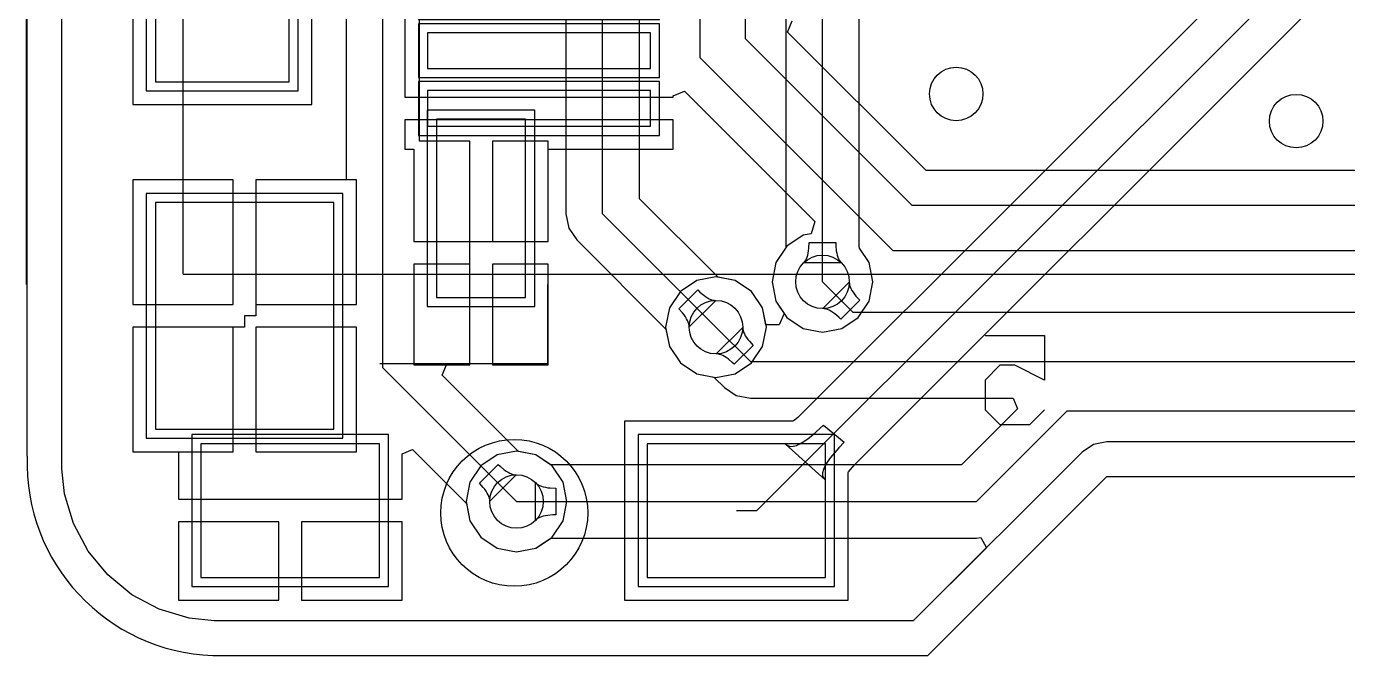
# Model space of a CAD drawing. Header units: millimetres. Extents: x 54.7 to 132.3, y 69.9 to 97.5.
# Drawn here: x 58.13 to 72.94, y 69.9 to 76.96 of the extents above; entities that cross this region are included whole.
import ezdxf

# ---------------------------------------------------------------- set-up
doc = ezdxf.new("R2010")
doc.units = ezdxf.units.MM
for name, color, linetype in [('BottomLayer', 5, 'Continuous'), ('BottomOverlay', 54, 'Continuous'), ('BottomPaste', 16, 'Continuous'), ('BottomSolder', 6, 'Continuous'), ('KeepOutLayer', 6, 'Continuous'), ('MultiLayer', 9, 'Continuous'), ('TopLayer', 1, 'Continuous'), ('TopOverlay', 2, 'Continuous'), ('TopPaste', 8, 'Continuous'), ('TopSolder', 216, 'Continuous')]:
    doc.layers.add(name, color=color, linetype=linetype)

# ---------------------------------------------------------------- blocks, each defined once
blk = doc.blocks.new('MICROUSB_5S_7')
at = {"layer": 'BottomLayer'}
for p, q in [((0.065, 3.65), (-2.475, 3.65)), ((-2.475, 3.65), (-2.475, 1.65)), ((0.065, 1.65), (0.065, 3.65)), ((7.315, 3.65), (4.775, 3.65)), ((4.775, 3.65), (4.775, 1.65)), ((7.315, 1.65), (7.315, 3.65)), ((-2.475, 1.65), (0.065, 1.65)), ((4.775, 1.65), (7.315, 1.65)), ((1, 0.5), (-1, 0.5)), ((-1, 0.5), (-1, -0.5)), ((1, -0.5), (1, 0.5)), ((5.85, 0.5), (3.85, 0.5)), ((3.85, 0.5), (3.85, -0.5)), ((5.85, -0.5), (5.85, 0.5)), ((-1, -0.5), (1, -0.5)), ((3.85, -0.5), (5.85, -0.5))]:
    blk.add_line(p, q, dxfattribs=at)
at = {"layer": 'BottomSolder'}
for p, q in [((0.167, 3.752), (-2.576, 3.752)), ((-2.576, 3.752), (-2.576, 1.548)), ((0.167, 1.548), (0.167, 3.752)), ((7.417, 3.752), (4.674, 3.752)), ((4.674, 3.752), (4.674, 1.548)), ((7.417, 1.548), (7.417, 3.752)), ((-2.576, 1.548), (0.167, 1.548)), ((4.674, 1.548), (7.417, 1.548)), ((1.102, 0.602), (-1.102, 0.602)), ((-1.102, 0.602), (-1.102, -0.602)), ((1.102, -0.602), (1.102, 0.602)), ((5.952, 0.602), (3.748, 0.602)), ((3.748, 0.602), (3.748, -0.602)), ((5.952, -0.602), (5.952, 0.602)), ((-1.102, -0.602), (1.102, -0.602)), ((3.748, -0.602), (5.952, -0.602))]:
    blk.add_line(p, q, dxfattribs=at)
at = {"layer": 'MultiLayer'}
for p, q in [((0.065, 3.65), (-2.475, 3.65)), ((-2.475, 3.65), (-2.475, 1.65)), ((0.065, 1.65), (0.065, 3.65)), ((7.315, 3.65), (4.775, 3.65)), ((4.775, 3.65), (4.775, 1.65)), ((7.315, 1.65), (7.315, 3.65)), ((-2.475, 1.65), (0.065, 1.65)), ((4.775, 1.65), (7.315, 1.65)), ((1, 0.5), (-1, 0.5)), ((-1, 0.5), (-1, -0.5)), ((1, -0.5), (1, 0.5)), ((5.85, 0.5), (3.85, 0.5)), ((3.85, 0.5), (3.85, -0.5)), ((5.85, -0.5), (5.85, 0.5)), ((-1, -0.5), (1, -0.5)), ((3.85, -0.5), (5.85, -0.5))]:
    blk.add_line(p, q, dxfattribs=at)
at = {"layer": 'TopLayer'}
for p, q in [((0.065, 3.65), (-2.475, 3.65)), ((-2.475, 3.65), (-2.475, 1.65)), ((0.065, 1.65), (0.065, 3.65)), ((1.421, 3.65), (1.421, 2.15)), ((3.421, 3.65), (1.421, 3.65)), ((3.421, 2.15), (3.421, 3.65)), ((7.315, 3.65), (4.775, 3.65)), ((4.775, 3.65), (4.775, 1.65)), ((7.315, 1.65), (7.315, 3.65)), ((1.421, 2.15), (3.421, 2.15)), ((-2.475, 1.65), (0.065, 1.65)), ((4.775, 1.65), (7.315, 1.65)), ((0.921, 0.6), (0.921, -1.9)), ((1.321, 0.6), (0.921, 0.6)), ((1.321, -1.9), (1.321, 0.6)), ((1.571, 0.6), (1.571, -1.9)), ((1.971, 0.6), (1.571, 0.6)), ((1.971, -1.9), (1.971, 0.6)), ((2.221, 0.6), (2.221, -1.9)), ((2.621, 0.6), (2.221, 0.6)), ((2.621, -1.9), (2.621, 0.6)), ((2.871, 0.6), (2.871, -1.9)), ((3.271, 0.6), (2.871, 0.6)), ((3.271, -1.9), (3.271, 0.6)), ((3.521, 0.6), (3.521, -1.9)), ((3.921, 0.6), (3.521, 0.6)), ((3.921, -1.9), (3.921, 0.6)), ((1, 0.5), (-1, 0.5)), ((-1, 0.5), (-1, -0.5)), ((1, -0.5), (1, 0.5)), ((5.85, 0.5), (3.85, 0.5)), ((3.85, 0.5), (3.85, -0.5)), ((5.85, -0.5), (5.85, 0.5)), ((-1, -0.5), (1, -0.5)), ((3.85, -0.5), (5.85, -0.5)), ((0.921, -1.9), (1.321, -1.9)), ((1.571, -1.9), (1.971, -1.9)), ((2.221, -1.9), (2.621, -1.9)), ((2.871, -1.9), (3.271, -1.9)), ((3.521, -1.9), (3.921, -1.9))]:
    blk.add_line(p, q, dxfattribs=at)
at = {"layer": 'TopOverlay'}
for p, q in [((-0.852, 5.095), (5.498, 5.095)), ((-1.741, 1.133), (-1.741, -0.747)), ((6.641, 1.133), (6.641, -0.747)), ((-1.741, -0.747), (-0.852, -0.747)), ((5.625, -0.747), (6.641, -0.747))]:
    blk.add_line(p, q, dxfattribs=at)
at = {"layer": 'TopPaste'}
for p, q in [((1.421, 3.65), (1.421, 2.15)), ((3.421, 3.65), (1.421, 3.65)), ((3.421, 2.15), (3.421, 3.65)), ((1.421, 2.15), (3.421, 2.15)), ((0.921, 0.6), (0.921, -1.9)), ((1.321, 0.6), (0.921, 0.6)), ((1.321, -1.9), (1.321, 0.6)), ((1.571, 0.6), (1.571, -1.9)), ((1.971, 0.6), (1.571, 0.6)), ((1.971, -1.9), (1.971, 0.6)), ((2.221, 0.6), (2.221, -1.9)), ((2.621, 0.6), (2.221, 0.6)), ((2.621, -1.9), (2.621, 0.6)), ((2.871, 0.6), (2.871, -1.9)), ((3.271, 0.6), (2.871, 0.6)), ((3.271, -1.9), (3.271, 0.6)), ((3.521, 0.6), (3.521, -1.9)), ((3.921, 0.6), (3.521, 0.6)), ((3.921, -1.9), (3.921, 0.6)), ((0.921, -1.9), (1.321, -1.9)), ((1.571, -1.9), (1.971, -1.9)), ((2.221, -1.9), (2.621, -1.9)), ((2.871, -1.9), (3.271, -1.9)), ((3.521, -1.9), (3.921, -1.9))]:
    blk.add_line(p, q, dxfattribs=at)
at = {"layer": 'TopSolder'}
for p, q in [((0.167, 3.752), (-2.576, 3.752)), ((-2.576, 3.752), (-2.576, 1.548)), ((0.167, 1.548), (0.167, 3.752)), ((1.319, 3.752), (1.319, 2.048)), ((3.522, 3.752), (1.319, 3.752)), ((3.522, 2.048), (3.522, 3.752)), ((7.417, 3.752), (4.674, 3.752)), ((4.674, 3.752), (4.674, 1.548)), ((7.417, 1.548), (7.417, 3.752)), ((1.319, 2.048), (3.522, 2.048)), ((-2.576, 1.548), (0.167, 1.548)), ((4.674, 1.548), (7.417, 1.548)), ((1.102, 0.602), (-1.102, 0.602)), ((-1.102, 0.602), (-1.102, -0.602)), ((0.819, 0.702), (0.819, -2.002)), ((1.422, 0.702), (0.819, 0.702)), ((1.102, -0.602), (1.102, 0.602)), ((1.422, -2.002), (1.422, 0.702)), ((1.469, 0.702), (1.469, -2.002)), ((2.072, 0.702), (1.469, 0.702)), ((2.072, -2.002), (2.072, 0.702)), ((2.119, 0.702), (2.119, -2.002)), ((2.722, 0.702), (2.119, 0.702)), ((2.722, -2.002), (2.722, 0.702)), ((2.769, 0.702), (2.769, -2.002)), ((3.372, 0.702), (2.769, 0.702)), ((3.372, -2.002), (3.372, 0.702)), ((3.419, 0.702), (3.419, -2.002)), ((4.022, 0.702), (3.419, 0.702)), ((5.952, 0.602), (3.748, 0.602)), ((3.748, 0.602), (3.748, -0.602)), ((4.022, -2.002), (4.022, 0.702)), ((5.952, -0.602), (5.952, 0.602)), ((-1.102, -0.602), (1.102, -0.602)), ((3.748, -0.602), (5.952, -0.602)), ((0.819, -2.002), (1.422, -2.002)), ((1.469, -2.002), (2.072, -2.002)), ((2.119, -2.002), (2.722, -2.002)), ((2.769, -2.002), (3.372, -2.002)), ((3.419, -2.002), (4.022, -2.002))]:
    blk.add_line(p, q, dxfattribs=at)
blk = doc.blocks.new('SSH1106_B_12')
at = {"layer": 'BottomOverlay'}
for q in [(2.762, -2.134), (37.362, -25.381)]:
    blk.add_line((37.362, -2.134), q, dxfattribs=at)
blk = doc.blocks.new('_______B_13')
at = {"layer": 'BottomLayer'}
for p, q in [((-0.699, 3.562), (-0.699, 1.562)), ((0.801, 3.562), (-0.699, 3.562)), ((0.801, 1.562), (0.801, 3.562)), ((-0.699, 1.562), (0.801, 1.562)), ((-0.699, -1.438), (-0.699, -3.438)), ((0.801, -1.438), (-0.699, -1.438)), ((0.801, -3.438), (0.801, -1.438)), ((-0.699, -3.438), (0.801, -3.438))]:
    blk.add_line(p, q, dxfattribs=at)
at = {"layer": 'BottomOverlay'}
blk.add_circle((0.025, 0.051), 0.824, dxfattribs=at)
at = {"layer": 'BottomPaste'}
for p, q in [((-0.699, 3.562), (-0.699, 1.562)), ((0.801, 3.562), (-0.699, 3.562)), ((0.801, 1.562), (0.801, 3.562)), ((-0.699, 1.562), (0.801, 1.562)), ((-0.699, -1.438), (-0.699, -3.438)), ((0.801, -1.438), (-0.699, -1.438)), ((0.801, -3.438), (0.801, -1.438)), ((-0.699, -3.438), (0.801, -3.438))]:
    blk.add_line(p, q, dxfattribs=at)
at = {"layer": 'BottomSolder'}
for p, q in [((-0.801, 3.663), (-0.801, 1.46)), ((0.902, 3.663), (-0.801, 3.663)), ((0.902, 1.46), (0.902, 3.663)), ((-0.801, 1.46), (0.902, 1.46)), ((-0.801, -1.337), (-0.801, -3.54)), ((0.902, -1.337), (-0.801, -1.337)), ((0.902, -3.54), (0.902, -1.337)), ((-0.801, -3.54), (0.902, -3.54))]:
    blk.add_line(p, q, dxfattribs=at)

msp = doc.modelspace()

# ---------------------------------------------------------------- linework, layer by layer
at = {"layer": 'BottomLayer'}
for p, q in [((67.056, 74.092), (67.056, 86.817)), ((67.468, 74.482), (67.468, 86.529)), ((66.644, 86.425), (66.644, 74.478)), ((58.53, 72.257), (58.53, 85.573)), ((64.592, 74.854), (64.592, 83.871)), ((64.18, 83.7), (64.18, 74.854)), ((62.128, 73.127), (62.128, 81.966)), ((65.004, 75.024), (65.004, 80.194)), ((61.716, 79.437), (61.716, 75.235)), ((62.54, 75.67), (62.54, 79.012)), ((71.775, 77.564), (66.828, 72.618)), ((66.319, 71.526), (72.187, 77.394)), ((67.418, 72.042), (72.478, 77.103)), ((63.102, 75.67), (62.54, 75.67)), ((63.102, 74.416), (63.102, 75.67)), ((63.983, 75.67), (63.356, 75.67)), ((63.356, 75.67), (63.356, 74.543)), ((63.983, 74.543), (63.983, 75.67)), ((60.452, 75.235), (59.325, 75.235)), ((59.325, 75.235), (59.325, 73.838)), ((60.452, 73.838), (60.452, 75.235)), ((61.716, 75.235), (60.706, 75.235)), ((60.706, 75.235), (60.706, 73.711)), ((65.878, 74.151), (65.004, 75.024)), ((64.18, 74.854), (64.212, 74.696)), ((64.592, 74.854), (65.862, 73.584)), ((64.212, 74.696), (64.301, 74.563)), ((63.356, 74.543), (63.983, 74.543)), ((64.301, 74.563), (65.298, 73.566)), ((66.904, 74.469), (66.906, 74.532)), ((66.906, 74.532), (67.206, 74.532)), ((67.206, 74.532), (67.207, 74.499)), ((67.207, 74.499), (67.211, 74.441)), ((63.102, 73.162), (63.102, 74.416)), ((66.643, 74.471), (66.534, 74.308)), ((66.644, 74.476), (66.643, 74.471)), ((66.644, 74.478), (66.644, 74.476)), ((66.868, 74.334), (66.877, 74.351)), ((66.877, 74.351), (66.884, 74.37)), ((66.884, 74.37), (66.891, 74.392)), ((66.891, 74.392), (66.896, 74.415)), ((66.896, 74.415), (66.901, 74.441)), ((66.901, 74.441), (66.904, 74.469)), ((67.211, 74.441), (67.216, 74.415)), ((67.216, 74.415), (67.221, 74.392)), ((67.221, 74.392), (67.228, 74.37)), ((67.228, 74.37), (67.235, 74.351)), ((67.235, 74.351), (67.244, 74.334)), ((67.469, 74.473), (67.468, 74.482)), ((67.469, 74.471), (67.469, 74.473)), ((67.578, 74.308), (67.469, 74.471)), ((63.983, 74.289), (63.356, 74.289)), ((63.356, 74.289), (63.356, 73.162)), ((63.983, 73.162), (63.983, 74.289)), ((66.534, 74.308), (66.491, 74.092)), ((66.846, 74.306), (66.857, 74.319)), ((67.266, 74.306), (66.846, 74.306)), ((66.857, 74.319), (66.868, 74.334)), ((67.244, 74.334), (67.255, 74.319)), ((67.255, 74.319), (67.266, 74.306)), ((67.621, 74.092), (67.578, 74.308)), ((65.885, 74.145), (65.878, 74.151)), ((65.886, 74.144), (65.885, 74.145)), ((66.078, 74.106), (65.886, 74.144)), ((66.262, 73.983), (66.078, 74.106)), ((66.491, 74.092), (66.534, 73.876)), ((67.578, 73.876), (67.621, 74.092)), ((65.445, 73.789), (65.657, 74.001)), ((65.657, 74.001), (65.681, 73.978)), ((65.681, 73.978), (65.725, 73.941)), ((65.725, 73.941), (65.746, 73.926)), ((65.746, 73.926), (65.767, 73.913)), ((65.767, 73.913), (65.787, 73.902)), ((65.787, 73.902), (65.806, 73.894)), ((65.806, 73.894), (65.824, 73.888)), ((66.384, 73.8), (66.262, 73.983)), ((59.325, 73.838), (60.452, 73.838)), ((65.488, 73.743), (65.445, 73.789)), ((65.505, 73.721), (65.488, 73.743)), ((65.859, 73.884), (65.562, 73.587)), ((65.824, 73.888), (65.842, 73.885)), ((65.842, 73.885), (65.859, 73.884)), ((66.427, 73.584), (66.384, 73.8)), ((66.534, 73.876), (66.657, 73.692)), ((67.455, 73.692), (67.578, 73.876)), ((60.706, 73.711), (60.579, 73.711)), ((60.579, 73.711), (60.579, 73.584)), ((65.52, 73.7), (65.505, 73.721)), ((65.533, 73.679), (65.52, 73.7)), ((65.544, 73.659), (65.533, 73.679)), ((65.552, 73.64), (65.544, 73.659)), ((65.558, 73.622), (65.552, 73.64)), ((65.561, 73.604), (65.558, 73.622)), ((65.562, 73.587), (65.561, 73.604)), ((66.657, 73.692), (66.84, 73.57)), ((67.272, 73.57), (67.455, 73.692)), ((60.579, 73.584), (59.325, 73.584)), ((59.325, 73.584), (59.325, 72.187)), ((65.298, 73.566), (65.299, 73.564)), ((65.299, 73.564), (65.302, 73.56)), ((65.302, 73.56), (65.34, 73.368)), ((66.384, 73.368), (66.427, 73.584)), ((66.84, 73.57), (67.056, 73.527)), ((67.056, 73.527), (67.272, 73.57)), ((65.34, 73.368), (65.463, 73.184)), ((66.262, 73.184), (66.384, 73.368)), ((62.793, 73.044), (62.842, 73.162)), ((62.842, 73.162), (63.102, 73.162)), ((63.356, 73.162), (63.983, 73.162)), ((65.463, 73.184), (65.646, 73.062)), ((66.078, 73.062), (66.262, 73.184)), ((62.128, 73.127), (63.627, 71.628)), ((63.643, 72.195), (62.793, 73.044)), ((65.646, 73.062), (65.862, 73.019)), ((65.862, 73.019), (66.078, 73.062)), ((66.779, 72.572), (66.741, 72.541)), ((66.828, 72.618), (66.779, 72.572)), ((66.725, 72.53), (64.837, 72.53)), ((64.837, 72.53), (64.837, 70.522)), ((66.741, 72.541), (66.725, 72.53)), ((66.949, 72.376), (67.066, 72.485)), ((67.066, 72.485), (67.3, 72.295)), ((67.085, 71.87), (66.642, 72.27)), ((66.642, 72.27), (66.666, 72.255)), ((66.763, 72.257), (66.803, 72.274)), ((66.803, 72.274), (66.848, 72.3)), ((66.848, 72.3), (66.896, 72.334)), ((66.896, 72.334), (66.949, 72.376)), ((67.3, 72.295), (67.239, 72.232)), ((70.094, 72.266), (69.968, 72.182)), ((70.242, 72.296), (70.094, 72.266)), ((78.549, 72.296), (70.242, 72.296)), ((58.53, 72.248), (58.53, 72.257)), ((58.532, 72.121), (58.53, 72.248)), ((58.532, 71.996), (58.532, 72.121)), ((59.325, 72.187), (59.837, 72.187)), ((59.837, 72.187), (59.837, 71.653)), ((62.345, 72.162), (62.462, 72.21)), ((62.345, 71.653), (62.345, 72.162)), ((62.462, 72.21), (63.063, 71.61)), ((63.649, 72.189), (63.643, 72.195)), ((63.651, 72.188), (63.649, 72.189)), ((63.843, 72.15), (63.651, 72.188)), ((64.026, 72.027), (63.843, 72.15)), ((66.666, 72.255), (66.694, 72.247)), ((66.694, 72.247), (66.726, 72.248)), ((66.726, 72.248), (66.763, 72.257)), ((67.144, 72.12), (67.109, 72.071)), ((67.239, 72.232), (67.144, 72.12)), ((69.968, 72.182), (68.074, 70.289)), ((58.56, 71.713), (58.532, 71.996)), ((63.21, 71.833), (63.422, 72.045)), ((63.422, 72.045), (63.445, 72.023)), ((63.445, 72.023), (63.49, 71.985)), ((63.49, 71.985), (63.511, 71.97)), ((63.511, 71.97), (63.532, 71.957)), ((64.149, 71.844), (64.026, 72.027)), ((67.066, 71.986), (67.058, 71.95)), ((67.084, 72.026), (67.066, 71.986)), ((67.109, 72.071), (67.084, 72.026)), ((67.349, 71.961), (67.418, 72.042)), ((63.252, 71.787), (63.21, 71.833)), ((63.624, 71.928), (63.327, 71.631)), ((63.532, 71.957), (63.551, 71.946)), ((63.551, 71.946), (63.571, 71.938)), ((63.571, 71.938), (63.589, 71.932)), ((63.589, 71.932), (63.607, 71.929)), ((63.607, 71.929), (63.624, 71.928)), ((64.192, 71.628), (64.149, 71.844)), ((67.058, 71.95), (67.058, 71.919)), ((67.058, 71.919), (67.067, 71.893)), ((67.067, 71.893), (67.085, 71.87)), ((67.345, 71.955), (67.349, 71.961)), ((67.345, 70.522), (67.345, 71.955)), ((58.661, 71.38), (58.56, 71.713)), ((63.27, 71.765), (63.252, 71.787)), ((63.285, 71.744), (63.27, 71.765)), ((63.298, 71.723), (63.285, 71.744)), ((63.309, 71.704), (63.298, 71.723)), ((63.317, 71.684), (63.309, 71.704)), ((63.323, 71.666), (63.317, 71.684)), ((59.837, 71.653), (61.091, 71.653)), ((61.091, 71.653), (62.345, 71.653)), ((63.063, 71.61), (63.064, 71.608)), ((63.064, 71.608), (63.067, 71.604)), ((63.067, 71.604), (63.105, 71.412)), ((63.326, 71.648), (63.323, 71.666)), ((63.327, 71.631), (63.326, 71.648)), ((64.149, 71.412), (64.192, 71.628)), ((66.091, 71.526), (66.319, 71.526)), ((58.825, 71.073), (58.661, 71.38)), ((60.964, 71.399), (59.837, 71.399)), ((59.837, 71.399), (59.837, 70.522)), ((60.964, 70.522), (60.964, 71.399)), ((62.345, 71.399), (61.218, 71.399)), ((61.218, 71.399), (61.218, 70.522)), ((62.345, 70.522), (62.345, 71.399)), ((63.105, 71.412), (63.228, 71.229)), ((64.026, 71.229), (64.149, 71.412)), ((63.228, 71.229), (63.411, 71.106)), ((63.843, 71.106), (64.026, 71.229)), ((63.411, 71.106), (63.627, 71.063)), ((63.627, 71.063), (63.843, 71.106)), ((59.046, 70.804), (58.825, 71.073)), ((59.315, 70.583), (59.046, 70.804)), ((59.622, 70.419), (59.315, 70.583)), ((59.837, 70.522), (60.964, 70.522)), ((61.218, 70.522), (62.345, 70.522)), ((64.837, 70.522), (67.345, 70.522)), ((59.956, 70.318), (59.622, 70.419)), ((60.238, 70.29), (59.956, 70.318)), ((60.239, 70.289), (60.238, 70.29)), ((60.238, 70.29), (60.238, 70.29)), ((60.238, 70.29), (60.238, 70.29)), ((68.074, 70.289), (60.239, 70.289))]:
    msp.add_line(p, q, dxfattribs=at)
for centre in [(68.555, 76.2), (72.365, 75.895), (67.056, 74.092), (65.862, 73.584), (63.627, 71.628)]:
    msp.add_circle(centre, 0.3, dxfattribs=at)
at = {"layer": 'BottomOverlay'}
for p, q in [((68.879, 73.491), (69.545, 73.491)), ((69.545, 73.491), (69.545, 72.991)), ((69.045, 73.158), (68.879, 72.991)), ((69.212, 73.158), (69.045, 73.158)), ((69.545, 72.991), (69.212, 73.158)), ((68.879, 72.991), (68.879, 72.658)), ((68.879, 72.658), (69.045, 72.492)), ((69.379, 72.492), (69.545, 72.658)), ((69.045, 72.492), (69.379, 72.492))]:
    msp.add_line(p, q, dxfattribs=at)
at = {"layer": 'KeepOutLayer'}
for p, q in [((58.142, 72.135), (58.142, 85.573)), ((68.235, 69.9), (70.242, 71.907)), ((70.242, 71.907), (84.709, 71.907)), ((60.223, 69.9), (68.235, 69.9))]:
    msp.add_line(p, q, dxfattribs=at)
msp.add_arc((60.302, 72.06), 2.161, 178.0044, 267.9134, dxfattribs=at)
at = {"layer": 'MultiLayer'}
for centre in [(68.555, 76.2), (72.365, 75.895), (67.056, 74.092), (65.862, 73.584), (63.627, 71.628)]:
    msp.add_circle(centre, 0.3, dxfattribs=at)
at = {"layer": 'TopLayer'}
for p, q in [((58.53, 72.257), (58.53, 83.81)), ((59.325, 78.59), (59.325, 76.082)), ((61.333, 76.082), (61.333, 78.59)), ((62.375, 77.532), (62.375, 76.882)), ((66.192, 76.817), (66.192, 77.343)), ((65.684, 76.606), (65.684, 77.133)), ((66.665, 76.894), (66.717, 77.021)), ((62.375, 76.882), (62.375, 76.232)), ((68.217, 75.341), (66.665, 76.894)), ((66.192, 76.817), (68.056, 74.953)), ((65.684, 76.606), (67.846, 74.445)), ((62.375, 76.232), (62.375, 76.163)), ((62.375, 76.163), (63.879, 76.163)), ((63.879, 76.163), (65.383, 76.163)), ((65.383, 76.179), (65.51, 76.231)), ((65.383, 76.163), (65.383, 76.179)), ((65.51, 76.231), (66.972, 74.769)), ((59.325, 76.082), (61.333, 76.082)), ((63.879, 75.909), (62.375, 75.909)), ((62.375, 75.909), (62.375, 75.582)), ((65.383, 75.909), (63.879, 75.909)), ((65.383, 75.582), (65.383, 75.909)), ((62.375, 75.582), (62.475, 75.582)), ((62.475, 75.582), (62.475, 74.543)), ((63.983, 74.543), (63.983, 75.582)), ((63.983, 75.582), (65.383, 75.582)), ((60.452, 75.235), (59.325, 75.235)), ((59.325, 75.235), (59.325, 73.838)), ((60.452, 73.838), (60.452, 75.235)), ((61.833, 75.235), (60.706, 75.235)), ((60.706, 75.235), (60.706, 73.838)), ((61.833, 73.838), (61.833, 75.235)), ((81.873, 75.341), (68.217, 75.341)), ((68.056, 74.953), (88.034, 74.953)), ((66.93, 74.632), (66.84, 74.614)), ((66.972, 74.769), (66.93, 74.632)), ((62.475, 74.543), (63.229, 74.543)), ((63.229, 74.543), (63.983, 74.543)), ((66.657, 74.491), (66.534, 74.308)), ((66.84, 74.614), (66.657, 74.491)), ((67.846, 74.445), (88.669, 74.445)), ((63.102, 74.289), (62.475, 74.289)), ((62.475, 74.289), (62.475, 73.162)), ((63.102, 73.162), (63.102, 74.289)), ((63.983, 74.289), (63.356, 74.289)), ((63.356, 74.289), (63.356, 73.162)), ((63.983, 73.162), (63.983, 74.289)), ((66.534, 74.308), (66.491, 74.092)), ((65.646, 74.106), (65.463, 73.983)), ((65.862, 74.149), (65.646, 74.106)), ((66.078, 74.106), (65.862, 74.149)), ((66.262, 73.983), (66.078, 74.106)), ((66.491, 74.092), (66.534, 73.876)), ((67.056, 74.092), (67.396, 73.752)), ((67.059, 73.792), (67.356, 74.089)), ((67.356, 74.089), (67.357, 74.072)), ((67.357, 74.072), (67.36, 74.054)), ((67.36, 74.054), (67.366, 74.035)), ((65.463, 73.983), (65.34, 73.8)), ((66.384, 73.8), (66.262, 73.983)), ((67.366, 74.035), (67.374, 74.016)), ((67.374, 74.016), (67.385, 73.996)), ((67.385, 73.996), (67.398, 73.976)), ((67.398, 73.976), (67.413, 73.955)), ((67.413, 73.955), (67.431, 73.933)), ((67.431, 73.933), (67.473, 73.887)), ((59.325, 73.838), (60.452, 73.838)), ((60.706, 73.838), (61.833, 73.838)), ((65.34, 73.8), (65.297, 73.584)), ((66.422, 73.61), (66.384, 73.8)), ((66.534, 73.876), (66.627, 73.737)), ((67.076, 73.791), (67.059, 73.792)), ((67.094, 73.787), (67.076, 73.791)), ((67.112, 73.782), (67.094, 73.787)), ((67.132, 73.773), (67.112, 73.782)), ((67.151, 73.763), (67.132, 73.773)), ((67.172, 73.75), (67.151, 73.763)), ((67.193, 73.735), (67.172, 73.75)), ((67.473, 73.887), (67.261, 73.675)), ((67.396, 73.752), (85.955, 73.752)), ((66.569, 73.61), (66.422, 73.61)), ((66.627, 73.737), (66.569, 73.61)), ((67.238, 73.697), (67.193, 73.735)), ((67.261, 73.675), (67.238, 73.697)), ((60.452, 73.584), (59.325, 73.584)), ((59.325, 73.584), (59.325, 72.187)), ((60.452, 72.187), (60.452, 73.584)), ((61.833, 73.584), (60.706, 73.584)), ((60.706, 73.584), (60.706, 72.187)), ((61.833, 72.187), (61.833, 73.584)), ((65.297, 73.584), (65.34, 73.368)), ((65.862, 73.584), (66.248, 73.198)), ((65.865, 73.284), (66.162, 73.581)), ((66.162, 73.581), (66.163, 73.564)), ((66.163, 73.564), (66.167, 73.546)), ((66.167, 73.546), (66.172, 73.527)), ((66.172, 73.527), (66.181, 73.508)), ((66.181, 73.508), (66.191, 73.488)), ((66.191, 73.488), (66.204, 73.468)), ((66.204, 73.468), (66.219, 73.447)), ((66.219, 73.447), (66.237, 73.425)), ((65.34, 73.368), (65.463, 73.184)), ((66.279, 73.379), (66.067, 73.167)), ((66.237, 73.425), (66.279, 73.379)), ((62.475, 73.162), (63.102, 73.162)), ((63.356, 73.162), (63.983, 73.162)), ((65.463, 73.184), (65.646, 73.062)), ((65.882, 73.283), (65.865, 73.284)), ((65.9, 73.279), (65.882, 73.283)), ((65.919, 73.274), (65.9, 73.279)), ((65.938, 73.265), (65.919, 73.274)), ((65.958, 73.255), (65.938, 73.265)), ((65.978, 73.242), (65.958, 73.255)), ((65.999, 73.227), (65.978, 73.242)), ((66.044, 73.189), (65.999, 73.227)), ((66.067, 73.167), (66.044, 73.189)), ((66.248, 73.198), (85.726, 73.198)), ((65.646, 73.062), (65.838, 73.024)), ((65.838, 73.024), (65.84, 73.023)), ((65.84, 73.023), (65.847, 73.017)), ((65.847, 73.017), (65.957, 72.907)), ((65.957, 72.907), (66.09, 72.817)), ((66.09, 72.817), (66.248, 72.786)), ((66.248, 72.786), (69.193, 72.786)), ((69.193, 72.786), (69.241, 72.669)), ((69.241, 72.669), (68.613, 72.04)), ((68.783, 71.628), (69.799, 72.644)), ((69.799, 72.644), (85.496, 72.644)), ((58.53, 72.248), (58.53, 72.257)), ((58.532, 72.121), (58.53, 72.248)), ((58.532, 71.996), (58.532, 72.121)), ((59.325, 72.187), (60.452, 72.187)), ((60.706, 72.187), (61.833, 72.187)), ((63.411, 72.15), (63.228, 72.027)), ((63.627, 72.193), (63.411, 72.15)), ((63.843, 72.15), (63.627, 72.193)), ((64.006, 72.041), (63.843, 72.15)), ((58.56, 71.713), (58.532, 71.996)), ((63.228, 72.027), (63.105, 71.844)), ((64.011, 72.04), (64.006, 72.041)), ((64.013, 72.04), (64.011, 72.04)), ((68.613, 72.04), (64.013, 72.04)), ((63.105, 71.844), (63.062, 71.628)), ((63.841, 71.418), (63.841, 71.838)), ((63.841, 71.838), (63.854, 71.827)), ((63.854, 71.827), (63.869, 71.816)), ((58.661, 71.38), (58.56, 71.713)), ((63.869, 71.816), (63.886, 71.807)), ((63.886, 71.807), (63.906, 71.8)), ((63.906, 71.8), (63.927, 71.793)), ((63.927, 71.793), (63.951, 71.788)), ((63.951, 71.788), (63.976, 71.783)), ((63.976, 71.783), (64.004, 71.78)), ((64.004, 71.78), (64.067, 71.778)), ((64.067, 71.778), (64.067, 71.478)), ((63.062, 71.628), (63.105, 71.412)), ((63.627, 71.628), (68.783, 71.628)), ((58.825, 71.073), (58.661, 71.38)), ((63.105, 71.412), (63.228, 71.229)), ((63.854, 71.429), (63.841, 71.418)), ((63.869, 71.44), (63.854, 71.429)), ((63.886, 71.449), (63.869, 71.44)), ((63.906, 71.456), (63.886, 71.449)), ((63.927, 71.463), (63.906, 71.456)), ((63.951, 71.468), (63.927, 71.463)), ((63.976, 71.473), (63.951, 71.468)), ((64.035, 71.477), (63.976, 71.473)), ((64.067, 71.478), (64.035, 71.477)), ((63.228, 71.229), (63.411, 71.106)), ((68.783, 71.216), (68.832, 71.226)), ((68.832, 71.226), (68.894, 71.109)), ((63.411, 71.106), (63.627, 71.063)), ((63.627, 71.063), (63.843, 71.106)), ((63.843, 71.106), (64.006, 71.215)), ((64.006, 71.215), (64.008, 71.215)), ((64.008, 71.215), (64.017, 71.216)), ((64.017, 71.216), (68.783, 71.216)), ((68.894, 71.109), (68.074, 70.289)), ((59.046, 70.804), (58.825, 71.073)), ((59.315, 70.583), (59.046, 70.804)), ((59.622, 70.419), (59.315, 70.583)), ((59.956, 70.318), (59.622, 70.419)), ((60.238, 70.29), (59.956, 70.318)), ((60.239, 70.289), (60.238, 70.29)), ((60.238, 70.29), (60.238, 70.29)), ((60.238, 70.29), (60.238, 70.29)), ((68.074, 70.289), (60.239, 70.289))]:
    msp.add_line(p, q, dxfattribs=at)
for centre in [(68.555, 76.2), (72.365, 75.895), (67.056, 74.092), (65.862, 73.584), (63.627, 71.628)]:
    msp.add_circle(centre, 0.3, dxfattribs=at)

# ---------------------------------------------------------------- block references
for name, p, rotation in [('SSH1106_B_12', (97.251, 72.045), 180), ('MICROUSB_5S_7', (63.229, 74.916), 90), ('_______B_13', (63.652, 71.476), 90)]:
    msp.add_blockref(name, p, dxfattribs=dict(rotation=rotation))

doc.saveas('drawing.dxf')
